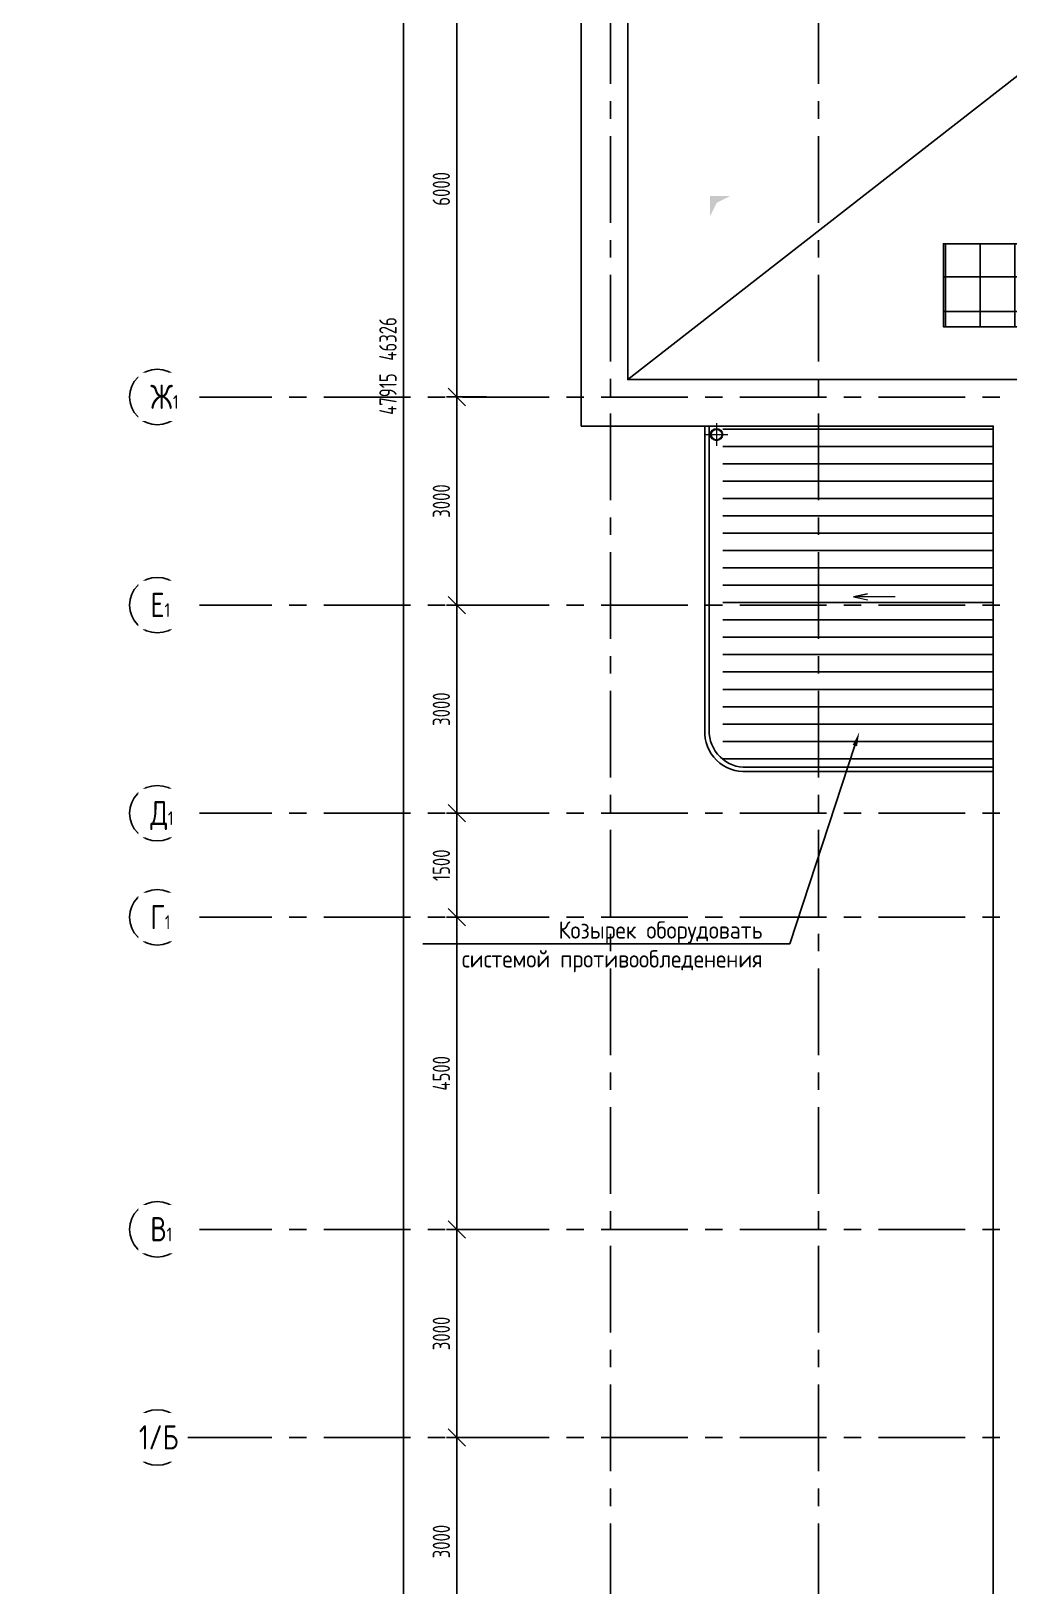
# Model space of a CAD drawing. Header units: millimetres. Extents: x -9318 to 9016603, y 0 to 838141.
# Drawn here: x 49049 to 63147, y 785869 to 808283 of the extents above; entities that cross this region are included whole.
import ezdxf
from ezdxf import colors
from ezdxf.entities.mleader import LeaderData, LeaderLine
from ezdxf.math import Vec2, Vec3

# ---------------------------------------------------------------- set-up
doc = ezdxf.new("R2010")
doc.units = ezdxf.units.MM
doc.linetypes.add('ADSK_Скрыто', pattern=[6, 3, -3])
doc.linetypes.add('CENTER', pattern=[2, 1.25, -0.25, 0.25, -0.25])
doc.layers.get('Defpoints').update_dxf_attribs({"color": 8})
for name, color, linetype, lineweight in [('18_АР_Водостоки', 7, 'Continuous', 18), ('АР_Оси размеры', 164, 'Continuous', 9), ('АР_тонкая линия', 250, 'Continuous', 0), ('Спринклеры', 7, 'Continuous', 18)]:
    doc.layers.add(name, color=color, linetype=linetype, lineweight=lineweight)
doc.styles.add('ISOCPEUR', font='isocpeur.ttf', dxfattribs={"width": 0.7})
doc.styles.add('ISOCPEUR_2', font='isocpeur.ttf', dxfattribs={"width": 0.9, "height": 300})
doc.styles.add('ГОСТ 2.304', font='isocpeur.ttf', dxfattribs={"width": 0.7})
doc.dimstyles.new('СПДС', dxfattribs={"dimscale": 100, "dimtxt": 2.5, "dimasz": 2.5, "dimexe": 1.5, "dimexo": 0, "dimgap": 1, "dimtad": 1, "dimdec": 0, "dimrnd": 1, "dimtxsty": 'ГОСТ 2.304', "dimblk": 'OBLIQUE', "dimcen": 2.5, "dimdle": 1.5, "dimadec": 0, "dimazin": 2, "dimtfac": 0.75, "dimtdec": 0, "dimtmove": 1, "dimatfit": 3, "dimfxl": 1, "dimtolj": 1, "dimarcsym": 1})
pattern_1 = [(180, (-247753.47, 701543.5), (-1e-14, -250), [])]

# ---------------------------------------------------------------- blocks, each defined once
blk = doc.blocks.new('_Oblique')
at = {"color": 8, "linetype": 'ByBlock', "lineweight": -2}
blk.add_line((-0.5, -0.5), (0.5, 0.5), dxfattribs=at)
blk = doc.blocks.new('*D1557')
at = {"color": 8, "lineweight": -2, "ltscale": 100, "transparency": 16777216}
for p, q in [((54419, 827158), (54419, 780532)), ((54363, 827008), (54569, 827008)), ((54363, 780682), (54569, 780682))]:
    blk.add_line(p, q, dxfattribs=at)
at = {"layer": 'Defpoints', "color": 0, "ltscale": 100, "transparency": 16777216}
for p in [(54363, 827008), (54363, 780682), (54419, 780682)]:
    blk.add_point(p, dxfattribs=at)
at = {"color": 8, "lineweight": -2, "ltscale": 100, "transparency": 16777216, "xscale": 250, "yscale": 250, "zscale": 250}
for p, rotation in [((54419, 827008), 90), ((54419, 780682), 270)]:
    blk.add_blockref('_Oblique', p, dxfattribs=dict(at, rotation=rotation))
at = {"color": 8, "ltscale": 100, "transparency": 16777216, "insert": (54194, 803845), "char_height": 250, "attachment_point": 5, "rotation": 90, "style": 'ГОСТ 2.304'}
blk.add_mtext('\\A1;46326', dxfattribs=at)
blk = doc.blocks.new('*D54')
at = {"layer": 'Defpoints', "color": 0, "ltscale": 100, "transparency": 16777216}
for p in [(-2088, -41065), (-1746, -41065), (-1746, -44065)]:
    blk.add_point(p, dxfattribs=at)
at = {"layer": 'АР_Оси размеры', "color": 0, "lineweight": -2, "ltscale": 100, "transparency": 16777216}
for p, q in [((-2088, -44215), (-2088, -40915)), ((-1746, -41065), (-2238, -41065)), ((-1746, -44065), (-2238, -44065))]:
    blk.add_line(p, q, dxfattribs=at)
at = {"layer": 'АР_Оси размеры', "color": 0, "lineweight": -2, "ltscale": 100, "transparency": 16777216, "xscale": 250, "yscale": 250, "zscale": 250}
for p, rotation in [((-2088, -41065), 90), ((-2088, -44065), 270)]:
    blk.add_blockref('_Oblique', p, dxfattribs=dict(at, rotation=rotation))
at = {"layer": 'АР_Оси размеры', "color": 0, "ltscale": 100, "transparency": 16777216, "insert": (-2313, -42565), "char_height": 250, "attachment_point": 5, "rotation": 90, "style": 'ГОСТ 2.304'}
blk.add_mtext('\\A1;3000', dxfattribs=at)
blk = doc.blocks.new('*D55')
at = {"layer": 'Defpoints', "color": 0, "ltscale": 100, "transparency": 16777216}
for p in [(-2088, -38065), (-1579, -38065), (-1746, -41065)]:
    blk.add_point(p, dxfattribs=at)
at = {"layer": 'АР_Оси размеры', "color": 0, "lineweight": -2, "ltscale": 100, "transparency": 16777216}
for p, q in [((-1579, -38065), (-2238, -38065)), ((-2088, -41215), (-2088, -37915)), ((-1746, -41065), (-2238, -41065))]:
    blk.add_line(p, q, dxfattribs=at)
at = {"layer": 'АР_Оси размеры', "color": 0, "lineweight": -2, "ltscale": 100, "transparency": 16777216, "xscale": 250, "yscale": 250, "zscale": 250}
for p, rotation in [((-2088, -38065), 90), ((-2088, -41065), 270)]:
    blk.add_blockref('_Oblique', p, dxfattribs=dict(at, rotation=rotation))
at = {"layer": 'АР_Оси размеры', "color": 0, "ltscale": 100, "transparency": 16777216, "insert": (-2313, -39565), "char_height": 250, "attachment_point": 5, "rotation": 90, "style": 'ГОСТ 2.304'}
blk.add_mtext('\\A1;3000', dxfattribs=at)
blk = doc.blocks.new('*D56')
at = {"layer": 'Defpoints', "color": 0, "ltscale": 100, "transparency": 16777216}
for p in [(-2088, -33565), (-1525, -33565), (-1579, -38065)]:
    blk.add_point(p, dxfattribs=at)
at = {"layer": 'АР_Оси размеры', "color": 0, "lineweight": -2, "ltscale": 100, "transparency": 16777216}
for p, q in [((-1525, -33565), (-2238, -33565)), ((-2088, -38215), (-2088, -33415)), ((-1579, -38065), (-2238, -38065))]:
    blk.add_line(p, q, dxfattribs=at)
at = {"layer": 'АР_Оси размеры', "color": 0, "lineweight": -2, "ltscale": 100, "transparency": 16777216, "xscale": 250, "yscale": 250, "zscale": 250}
for p, rotation in [((-2088, -33565), 90), ((-2088, -38065), 270)]:
    blk.add_blockref('_Oblique', p, dxfattribs=dict(at, rotation=rotation))
at = {"layer": 'АР_Оси размеры', "color": 0, "ltscale": 100, "transparency": 16777216, "insert": (-2313, -35815), "char_height": 250, "attachment_point": 5, "rotation": 90, "style": 'ГОСТ 2.304'}
blk.add_mtext('\\A1;4500', dxfattribs=at)
blk = doc.blocks.new('*D57')
at = {"layer": 'Defpoints', "color": 0, "ltscale": 100, "transparency": 16777216}
for p in [(-2088, -32065), (-1525, -32065), (-1525, -33565)]:
    blk.add_point(p, dxfattribs=at)
at = {"layer": 'АР_Оси размеры', "color": 0, "lineweight": -2, "ltscale": 100, "transparency": 16777216}
for p, q in [((-2088, -33715), (-2088, -31915)), ((-1525, -32065), (-2238, -32065)), ((-1525, -33565), (-2238, -33565))]:
    blk.add_line(p, q, dxfattribs=at)
at = {"layer": 'АР_Оси размеры', "color": 0, "lineweight": -2, "ltscale": 100, "transparency": 16777216, "xscale": 250, "yscale": 250, "zscale": 250}
for p, rotation in [((-2088, -32065), 90), ((-2088, -33565), 270)]:
    blk.add_blockref('_Oblique', p, dxfattribs=dict(at, rotation=rotation))
at = {"layer": 'АР_Оси размеры', "color": 0, "ltscale": 100, "transparency": 16777216, "insert": (-2313, -32815), "char_height": 250, "attachment_point": 5, "rotation": 90, "style": 'ГОСТ 2.304'}
blk.add_mtext('\\A1;1500', dxfattribs=at)
blk = doc.blocks.new('*D58')
at = {"layer": 'Defpoints', "color": 0, "ltscale": 100, "transparency": 16777216}
for p in [(-2088, -29065), (-1664, -29065), (-1525, -32065)]:
    blk.add_point(p, dxfattribs=at)
at = {"layer": 'АР_Оси размеры', "color": 0, "lineweight": -2, "ltscale": 100, "transparency": 16777216}
for p, q in [((-1664, -29065), (-2238, -29065)), ((-2088, -32215), (-2088, -28915)), ((-1525, -32065), (-2238, -32065))]:
    blk.add_line(p, q, dxfattribs=at)
at = {"layer": 'АР_Оси размеры', "color": 0, "lineweight": -2, "ltscale": 100, "transparency": 16777216, "xscale": 250, "yscale": 250, "zscale": 250}
for p, rotation in [((-2088, -29065), 90), ((-2088, -32065), 270)]:
    blk.add_blockref('_Oblique', p, dxfattribs=dict(at, rotation=rotation))
at = {"layer": 'АР_Оси размеры', "color": 0, "ltscale": 100, "transparency": 16777216, "insert": (-2313, -30565), "char_height": 250, "attachment_point": 5, "rotation": 90, "style": 'ГОСТ 2.304'}
blk.add_mtext('\\A1;3000', dxfattribs=at)
blk = doc.blocks.new('*D59')
at = {"layer": 'Defpoints', "color": 0, "ltscale": 100, "transparency": 16777216}
for p in [(-2088, -26065), (-1664, -26065), (-1525, -29065)]:
    blk.add_point(p, dxfattribs=at)
at = {"layer": 'АР_Оси размеры', "color": 0, "lineweight": -2, "ltscale": 100, "transparency": 16777216}
for p, q in [((-2088, -29215), (-2088, -25915)), ((-1664, -26065), (-2238, -26065)), ((-1525, -29065), (-2238, -29065))]:
    blk.add_line(p, q, dxfattribs=at)
at = {"layer": 'АР_Оси размеры', "color": 0, "lineweight": -2, "ltscale": 100, "transparency": 16777216, "xscale": 250, "yscale": 250, "zscale": 250}
for p, rotation in [((-2088, -26065), 90), ((-2088, -29065), 270)]:
    blk.add_blockref('_Oblique', p, dxfattribs=dict(at, rotation=rotation))
at = {"layer": 'АР_Оси размеры', "color": 0, "ltscale": 100, "transparency": 16777216, "insert": (-2313, -27565), "char_height": 250, "attachment_point": 5, "rotation": 90, "style": 'ГОСТ 2.304'}
blk.add_mtext('\\A1;3000', dxfattribs=at)
blk = doc.blocks.new('*D60')
at = {"layer": 'Defpoints', "color": 0, "ltscale": 100, "transparency": 16777216}
for p in [(-2088, -20065), (-1433, -20065), (-1664, -26065)]:
    blk.add_point(p, dxfattribs=at)
at = {"layer": 'АР_Оси размеры', "color": 0, "lineweight": -2, "ltscale": 100, "transparency": 16777216}
for p, q in [((-2088, -26215), (-2088, -19915)), ((-1433, -20065), (-2238, -20065)), ((-1664, -26065), (-2238, -26065))]:
    blk.add_line(p, q, dxfattribs=at)
at = {"layer": 'АР_Оси размеры', "color": 0, "lineweight": -2, "ltscale": 100, "transparency": 16777216, "xscale": 250, "yscale": 250, "zscale": 250}
for p, rotation in [((-2088, -20065), 90), ((-2088, -26065), 270)]:
    blk.add_blockref('_Oblique', p, dxfattribs=dict(at, rotation=rotation))
at = {"layer": 'АР_Оси размеры', "color": 0, "ltscale": 100, "transparency": 16777216, "insert": (-2313, -23065), "char_height": 250, "attachment_point": 5, "rotation": 90, "style": 'ГОСТ 2.304'}
blk.add_mtext('\\A1;6000', dxfattribs=at)
blk = doc.blocks.new('*D66')
at = {"layer": 'Defpoints', "color": 0, "ltscale": 100, "transparency": 16777216}
for p in [(-2914, -2065), (-2914, -49980), (-2858, -49980)]:
    blk.add_point(p, dxfattribs=at)
at = {"layer": 'АР_Оси размеры', "color": 0, "lineweight": -2, "ltscale": 100, "transparency": 16777216}
for p, q in [((-2858, -1915), (-2858, -50130)), ((-2914, -2065), (-2708, -2065)), ((-2914, -49980), (-2708, -49980))]:
    blk.add_line(p, q, dxfattribs=at)
at = {"layer": 'АР_Оси размеры', "color": 0, "lineweight": -2, "ltscale": 100, "transparency": 16777216, "xscale": 250, "yscale": 250, "zscale": 250}
for p, rotation in [((-2858, -2065), 90), ((-2858, -49980), 270)]:
    blk.add_blockref('_Oblique', p, dxfattribs=dict(at, rotation=rotation))
at = {"layer": 'АР_Оси размеры', "color": 0, "ltscale": 100, "transparency": 16777216, "insert": (-3083, -26023), "char_height": 250, "attachment_point": 5, "rotation": 90, "style": 'ГОСТ 2.304'}
blk.add_mtext('\\A1;47915', dxfattribs=at)
blk = doc.blocks.new('_DotSmall')
at = {"color": 8, "linetype": 'ByBlock', "const_width": 0.5}
blk.add_lwpolyline([(-0.0625, 0, 1), (0.0625, 0, 1)], format="xyb", close=True, dxfattribs=at)
blk = doc.blocks.new('A$Cbcf6c787')
at = {"layer": '18_АР_Водостоки', "color": 8}
for p, q in [((-162, 0), (162, 0)), ((0, 162), (0, -162))]:
    blk.add_line(p, q, dxfattribs=at)
for radius in [88.3, 75]:
    blk.add_circle((0, 0), radius, dxfattribs=at)
blk = doc.blocks.new('A$C6f2de472')
at = {"layer": 'АР_тонкая линия', "color": 8, "ltscale": 100}
for p, q in [((55, -75), (55, -577)), ((55, -577), (21, -407)), ((21, -407), (55, -577)), ((55, -577), (92, -404))]:
    blk.add_line(p, q, dxfattribs=at)
blk = doc.blocks.new('232_Отверстие_Задание_на_отверстие_в_перекрытии_Спр_v3 - Тип1_1_ОВ-3244681-310_В_ОП_04__11_750')
at = {"layer": 'Спринклеры', "linetype": 'ADSK_Скрыто', "lineweight": 9}
blk.add_hatch(color=8, dxfattribs=at).paths.add_polyline_path([(-150, -150), (-50, 50), (150, 150), (-150, 150)])
blk = doc.blocks.new('A$C2a493afe')
at = {"layer": 'АР_Оси размеры', "color": 8, "ltscale": 100}
for base, p1, p2, picture, middle in [((-2858.2, -49980.1), (-2914.1, -2065.1), (-2914.1, -49980.1), '*D66', (-3083.2, -26022.6)), ((-2087.7, -20065.1), (-1664.2, -26065.1), (-1433.4, -20065.1), '*D60', (-2312.7, -23065.1)), ((-2087.7, -26065.1), (-1524.7, -29065.1), (-1664.2, -26065.1), '*D59', (-2312.7, -27565.1)), ((-2087.7, -29065.1), (-1524.7, -32065.1), (-1664.2, -29065.1), '*D58', (-2312.7, -30565.1)), ((-2087.7, -32065.1), (-1524.7, -33565.1), (-1524.7, -32065.1), '*D57', (-2312.7, -32815.1)), ((-2087.7, -33565.1), (-1578.8, -38065.1), (-1524.7, -33565.1), '*D56', (-2312.7, -35815.1)), ((-2087.7, -38065.1), (-1745.7, -41065.1), (-1578.8, -38065.1), '*D55', (-2312.7, -39565.1)), ((-2087.7, -41065.1), (-1745.7, -44065.1), (-1745.7, -41065.1), '*D54', (-2312.7, -42565.1))]:
    dim = blk.add_linear_dim(base=base, p1=p1, p2=p2, angle=90, dimstyle='СПДС', override={"dimclrd": 8, "dimclre": 8, "dimclrt": 8}, dxfattribs=at)
    dim.commit()
    dim.dimension.update_dxf_attribs({"geometry": picture, "text_midpoint": middle})

msp = doc.modelspace()

# ---------------------------------------------------------------- hatches: boundary and pattern name
at = {"ltscale": 120}
h = msp.add_hatch(dxfattribs=at)
h.set_pattern_fill('ANSI37', color=256, scale=4000, angle=45, double=1)
h.set_pattern_definition([(90, (544731.17, 838739.46), (-500, 0), []), (180, (544731.17, 838739.46), (-3e-14, -500), [])])
h.paths.add_polyline_path([(62201.88, 804020.82), (62202.19, 805218.51), (73035.96, 805218.51), (73035.64, 804020.82)])
at = {"ltscale": 100}
h = msp.add_hatch(dxfattribs=at)
h.set_pattern_fill('ANSI31', color=256, scale=2000, angle=135, double=1)
h.set_pattern_definition(pattern_1)
h.paths.add_polyline_path([(59024.19, 797818.92), (62921.91, 797818.92), (62921.91, 802587.96), (59024.19, 802587.96)])
h = msp.add_hatch(dxfattribs=at)
h.set_pattern_fill('ANSI31', color=256, scale=2000, angle=135, double=1)
h.set_pattern_definition(pattern_1)
h.paths.add_polyline_path([(59024.19, 797738.45), (62921.91, 797738.45), (62921.91, 802587.96), (59024.19, 802587.96)])

# ---------------------------------------------------------------- linework, layer by layer
at = {"linetype": 'CENTER', "ltscale": 1000}
for p, q in [((57403.29, 830770.42), (57403.29, 776151.4)), ((60403.29, 830770.42), (60403.29, 776151.4)), ((51268.34, 803007.96), (134446.74, 803007.96)), ((51268.34, 800007.96), (134446.74, 800007.96)), ((51268.34, 797007.96), (134446.74, 797007.96)), ((51268.34, 795507.96), (134446.74, 795507.96)), ((51268.34, 791007.96), (134446.74, 791007.96)), ((51268.34, 788007.96), (134446.74, 788007.96))]:
    msp.add_line(p, q, dxfattribs=at)
at = {"ltscale": 100}
msp.add_line((57652.03, 803257.96), (72402.03, 814757.96), dxfattribs=at)
for points in [[(81271.91, 787542.96), (75881.91, 787542.95), (75881.92, 779252.96), (70300.01, 779252.95), (69922.1, 779252.95), (69922.1, 778292.96), (62921.91, 778292.96), (62921.91, 802587.96), (56982.03, 802587.96), (56982.03, 815427.96), (60491.81, 815427.96), (60491.81, 815567.96, -0.2153269), (63090.7, 821322.9, -0.15039384), (68842.03, 823918.18), (68982.03, 823918.18), (68982.03, 827427.96), (78822.03, 827427.96), (78822.03, 824427.96), (86982.03, 824427.96)], [(65259.14, 803257.96), (57652.03, 803257.96), (57652.03, 814757.96), (61219.27, 814757.96), (61219.08, 815572.98, -0.18105595), (63602.04, 820807.95, -0.18118062), (68841.38, 823191.28), (69652.03, 823191.28), (69652.03, 826757.96), (78152.03, 826757.96)], [(59359.89, 802587.96), (62921.91, 802587.96), (62921.92, 797607.69), (59373.34, 797607.69, -0.44883284), (58762.44, 798207.69), (58762.44, 802587.96)], [(59359.89, 802587.96), (62921.91, 802587.96), (62921.92, 797669.44), (59371.2, 797669.44, -0.42905456), (58824.19, 798206.12), (58824.19, 802587.96)]]:
    msp.add_lwpolyline(points, format="xyb", dxfattribs=at)
for points in [[(73035.8, 804020.82), (62202.03, 804020.82), (62202.03, 805218.51), (73035.8, 805218.51)], [(58824.19, 798190.69), (58824.19, 802587.96)], [(62921.91, 797607.69), (59909.89, 797607.69)]]:
    msp.add_lwpolyline(points, dxfattribs=at)
at = {"ltscale": 0.5}
for centre in [(50868.34, 803007.96), (50868.34, 800007.96), (50868.34, 797007.96), (50868.34, 795507.96), (50868.34, 791007.96), (50868.34, 788007.96)]:
    msp.add_circle(centre, 400, dxfattribs=at)

# ---------------------------------------------------------------- block references
at = {"ltscale": 100}
for name, p in [('A$C2a493afe', (57277.03, 829073.06)), ('A$Cbcf6c787', (58931.84, 802466.6))]:
    msp.add_blockref(name, p, dxfattribs=at)
msp.add_blockref('232_Отверстие_Задание_на_отверстие_в_перекрытии_Спр_v3 - Тип1_1_ОВ-3244681-310_В_ОП_04__11_750', (58985.28, 805757.96))
at = {"ltscale": 100, "xscale": 1.2, "yscale": 1.2, "zscale": 1.2, "rotation": 270}
msp.add_blockref('A$C6f2de472', (61596.54, 800195.16), dxfattribs=at)

# ---------------------------------------------------------------- dimensions: what is measured, and where the dimension line sits
at = {"ltscale": 100}
dim = msp.add_linear_dim(base=(54418.79, 780682.39), p1=(54362.98, 827007.96), p2=(54362.98, 780682.39), angle=90, dimstyle='СПДС', override={"dimclrd": 8, "dimclre": 8, "dimclrt": 8}, dxfattribs=at)
dim.commit()
dim.dimension.update_dxf_attribs({"geometry": '*D1557', "text_midpoint": (54193.79, 803845.18)})

# ---------------------------------------------------------------- leaders
at = {"lineweight": 5}
ml = msp.add_multileader_mtext('Standard', dxfattribs=at)
ml.set_content('Козырек оборудовать \\Pсистемой противообледенения ', color=8, style='ISOCPEUR_2')
ml.set_leader_properties(color=8)
ml.build(insert=Vec2(0, 0))
ml.multileader.update_dxf_attribs({"text_left_attachment_type": 6, "text_right_attachment_type": 6, "dogleg_length": 374, "arrow_head_size": 200})
ctx = ml.context
ctx.base_point, ctx.char_height, ctx.arrow_head_size, ctx.landing_gap_size, ctx.plane_origin = Vec3(55323.08, 795124.59), 250, 200, 20, Vec3(61493.83, 792504.66)
ctx.left_attachment, ctx.right_attachment, ctx.text_align_type = 6, 6, 2
notes = []
notes.append((ctx, [(1, (1, 1, 0), (59989.58, 795124.59), (-1, 0), 374, [(0, [(60988.82, 798173.25)], 0, [])])]))
ctx.mtext.insert, ctx.mtext.width, ctx.mtext.alignment, ctx.mtext.flow_direction = Vec3(59595.58, 795449.59), 5095.75, 3, 5
for ctx, leaders in notes:
    for number, flags, end, landing, length, lines in leaders:
        leader = LeaderData()
        leader.index, (leader.has_last_leader_line, leader.has_dogleg_vector, leader.attachment_direction) = number, flags
        leader.last_leader_point, leader.dogleg_vector, leader.dogleg_length = Vec3(end), Vec3(landing), length
        for number, points, colour, breaks in lines:
            line = LeaderLine()
            line.index, line.vertices, line.color, line.breaks = number, Vec3.list(points), colors.encode_raw_color(colour), breaks
            leader.lines.append(line)
        ctx.leaders.append(leader)

# ---------------------------------------------------------------- next in the draw order: texts
at = {"char_height": 350, "width": 528.8202, "attachment_point": 1, "line_spacing_factor": 1.149209, "style": 'ГОСТ 2.304', "bg_fill": 2}
for s, insert in [('{\\W0.8;Ж\\H0.57143x;1}', (50768.52, 803185.74)), ('{\\W0.8;Е\\H0.57143x;1}', (50768.52, 800185.74)), ('{\\W0.8;Д\\H0.57143x;1}', (50768.52, 797185.74)), ('{\\W0.8;Г\\H0.57143x;1}', (50768.52, 795685.74)), ('{\\W0.8;В\\H0.57143x;1}', (50768.52, 791185.74)), ('{\\W0.8;1/Б}', (50603.56, 788185.74))]:
    msp.add_mtext(s, dxfattribs=dict(at, insert=insert))

# ---------------------------------------------------------------- next in the draw order: leaders
ml = msp.add_multileader_mtext('Standard')
ml.set_content('+13,200', color=8, style='ISOCPEUR')
ml.set_leader_properties(color=8, linetype='Continuous', lineweight=-1)
ml.set_arrow_properties(name='DOTSMALL')
ml.build(insert=Vec2(0, 0))
ml.multileader.update_dxf_attribs({"has_text_frame": 1, "text_left_attachment_type": 4, "text_right_attachment_type": 4, "dogleg_length": 100, "arrow_head_size": 180})
ctx = ml.context
ctx.base_point, ctx.char_height, ctx.arrow_head_size, ctx.landing_gap_size, ctx.plane_origin = Vec3(93068.63, 826103.47), 250, 180, 50, Vec3(90907.41, 825512.23)
ctx.left_attachment, ctx.right_attachment = 4, 4
notes = []
notes.append((ctx, [(0, (0, 0, 0), (0, 0), (1, 0), 1, [])]))
ctx.mtext.insert, ctx.mtext.width, ctx.mtext.line_spacing_style, ctx.mtext.flow_direction = Vec3(93118.63, 826436.81), 852.697, 2, 5
ml = msp.add_multileader_mtext('Standard')
ml.set_content('+11,550', color=8, style='ISOCPEUR')
ml.set_leader_properties(color=8, linetype='Continuous', lineweight=-1)
ml.set_arrow_properties(name='DOTSMALL')
ml.build(insert=Vec2(0, 0))
ml.multileader.update_dxf_attribs({"has_text_frame": 1, "text_left_attachment_type": 4, "text_right_attachment_type": 4, "dogleg_length": 100, "arrow_head_size": 180})
ctx = ml.context
ctx.base_point, ctx.char_height, ctx.arrow_head_size, ctx.landing_gap_size, ctx.plane_origin = Vec3(88068.63, 825358.47), 250, 180, 50, Vec3(85907.41, 824767.23)
ctx.left_attachment, ctx.right_attachment = 4, 4
notes.append((ctx, [(0, (0, 0, 0), (0, 0), (1, 0), 1, [])]))
ctx.mtext.insert, ctx.mtext.width, ctx.mtext.line_spacing_style, ctx.mtext.flow_direction = Vec3(88118.63, 825691.81), 852.697, 2, 5
for ctx, leaders in notes:
    for number, flags, end, landing, length, lines in leaders:
        leader = LeaderData()
        leader.index, (leader.has_last_leader_line, leader.has_dogleg_vector, leader.attachment_direction) = number, flags
        leader.last_leader_point, leader.dogleg_vector, leader.dogleg_length = Vec3(end), Vec3(landing), length
        for number, points, colour, breaks in lines:
            line = LeaderLine()
            line.index, line.vertices, line.color, line.breaks = number, Vec3.list(points), colors.encode_raw_color(colour), breaks
            leader.lines.append(line)
        ctx.leaders.append(leader)

doc.saveas('drawing.dxf')
